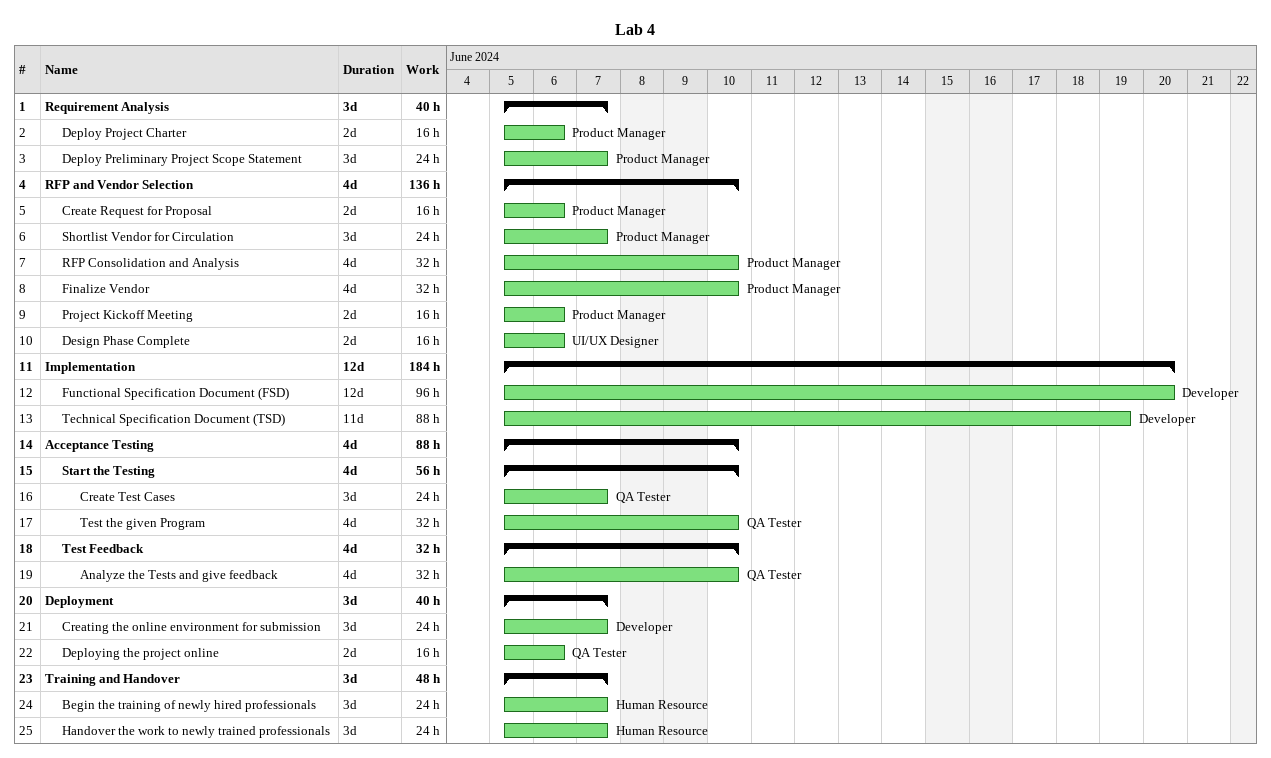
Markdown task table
Lab 4

| ID | Level | Task | Duration | Start | Finish | Resources | Work (h) |
|---|---|---|---|---|---|---|---|
| 1 | 1 | **Requirement Analysis** | 3d | 2024-06-05 | 2024-06-07 |  | 40 |
| 2 | 2 | Deploy Project Charter | 2d | 2024-06-05 | 2024-06-06 | Product Manager | 16 |
| 3 | 2 | Deploy Preliminary Project Scope Statement | 3d | 2024-06-05 | 2024-06-07 | Product Manager | 24 |
| 4 | 1 | **RFP and Vendor Selection** | 4d | 2024-06-05 | 2024-06-10 |  | 136 |
| 5 | 2 | Create Request for Proposal | 2d | 2024-06-05 | 2024-06-06 | Product Manager | 16 |
| 6 | 2 | Shortlist Vendor for Circulation | 3d | 2024-06-05 | 2024-06-07 | Product Manager | 24 |
| 7 | 2 | RFP Consolidation and Analysis | 4d | 2024-06-05 | 2024-06-10 | Product Manager | 32 |
| 8 | 2 | Finalize Vendor | 4d | 2024-06-05 | 2024-06-10 | Product Manager | 32 |
| 9 | 2 | Project Kickoff Meeting | 2d | 2024-06-05 | 2024-06-06 | Product Manager | 16 |
| 10 | 2 | Design Phase Complete | 2d | 2024-06-05 | 2024-06-06 | UI/UX Designer | 16 |
| 11 | 1 | **Implementation** | 12d | 2024-06-05 | 2024-06-20 |  | 184 |
| 12 | 2 | Functional Specification Document (FSD) | 12d | 2024-06-05 | 2024-06-20 | Developer | 96 |
| 13 | 2 | Technical Specification Document (TSD) | 11d | 2024-06-05 | 2024-06-19 | Developer | 88 |
| 14 | 1 | **Acceptance Testing** | 4d | 2024-06-05 | 2024-06-10 |  | 88 |
| 15 | 2 | **Start the Testing** | 4d | 2024-06-05 | 2024-06-10 |  | 56 |
| 16 | 3 | Create Test Cases | 3d | 2024-06-05 | 2024-06-07 | QA Tester | 24 |
| 17 | 3 | Test the given Program | 4d | 2024-06-05 | 2024-06-10 | QA Tester | 32 |
| 18 | 2 | **Test Feedback** | 4d | 2024-06-05 | 2024-06-10 |  | 32 |
| 19 | 3 | Analyze the Tests and give feedback | 4d | 2024-06-05 | 2024-06-10 | QA Tester | 32 |
| 20 | 1 | **Deployment** | 3d | 2024-06-05 | 2024-06-07 |  | 40 |
| 21 | 2 | Creating the online environment for submission | 3d | 2024-06-05 | 2024-06-07 | Developer | 24 |
| 22 | 2 | Deploying the project online | 2d | 2024-06-05 | 2024-06-06 | QA Tester | 16 |
| 23 | 1 | **Training and Handover** | 3d | 2024-06-05 | 2024-06-07 |  | 48 |
| 24 | 2 | Begin the training of newly hired professionals | 3d | 2024-06-05 | 2024-06-07 | Human Resource | 24 |
| 25 | 2 | Handover the work to newly trained professionals | 3d | 2024-06-05 | 2024-06-07 | Human Resource | 24 |
